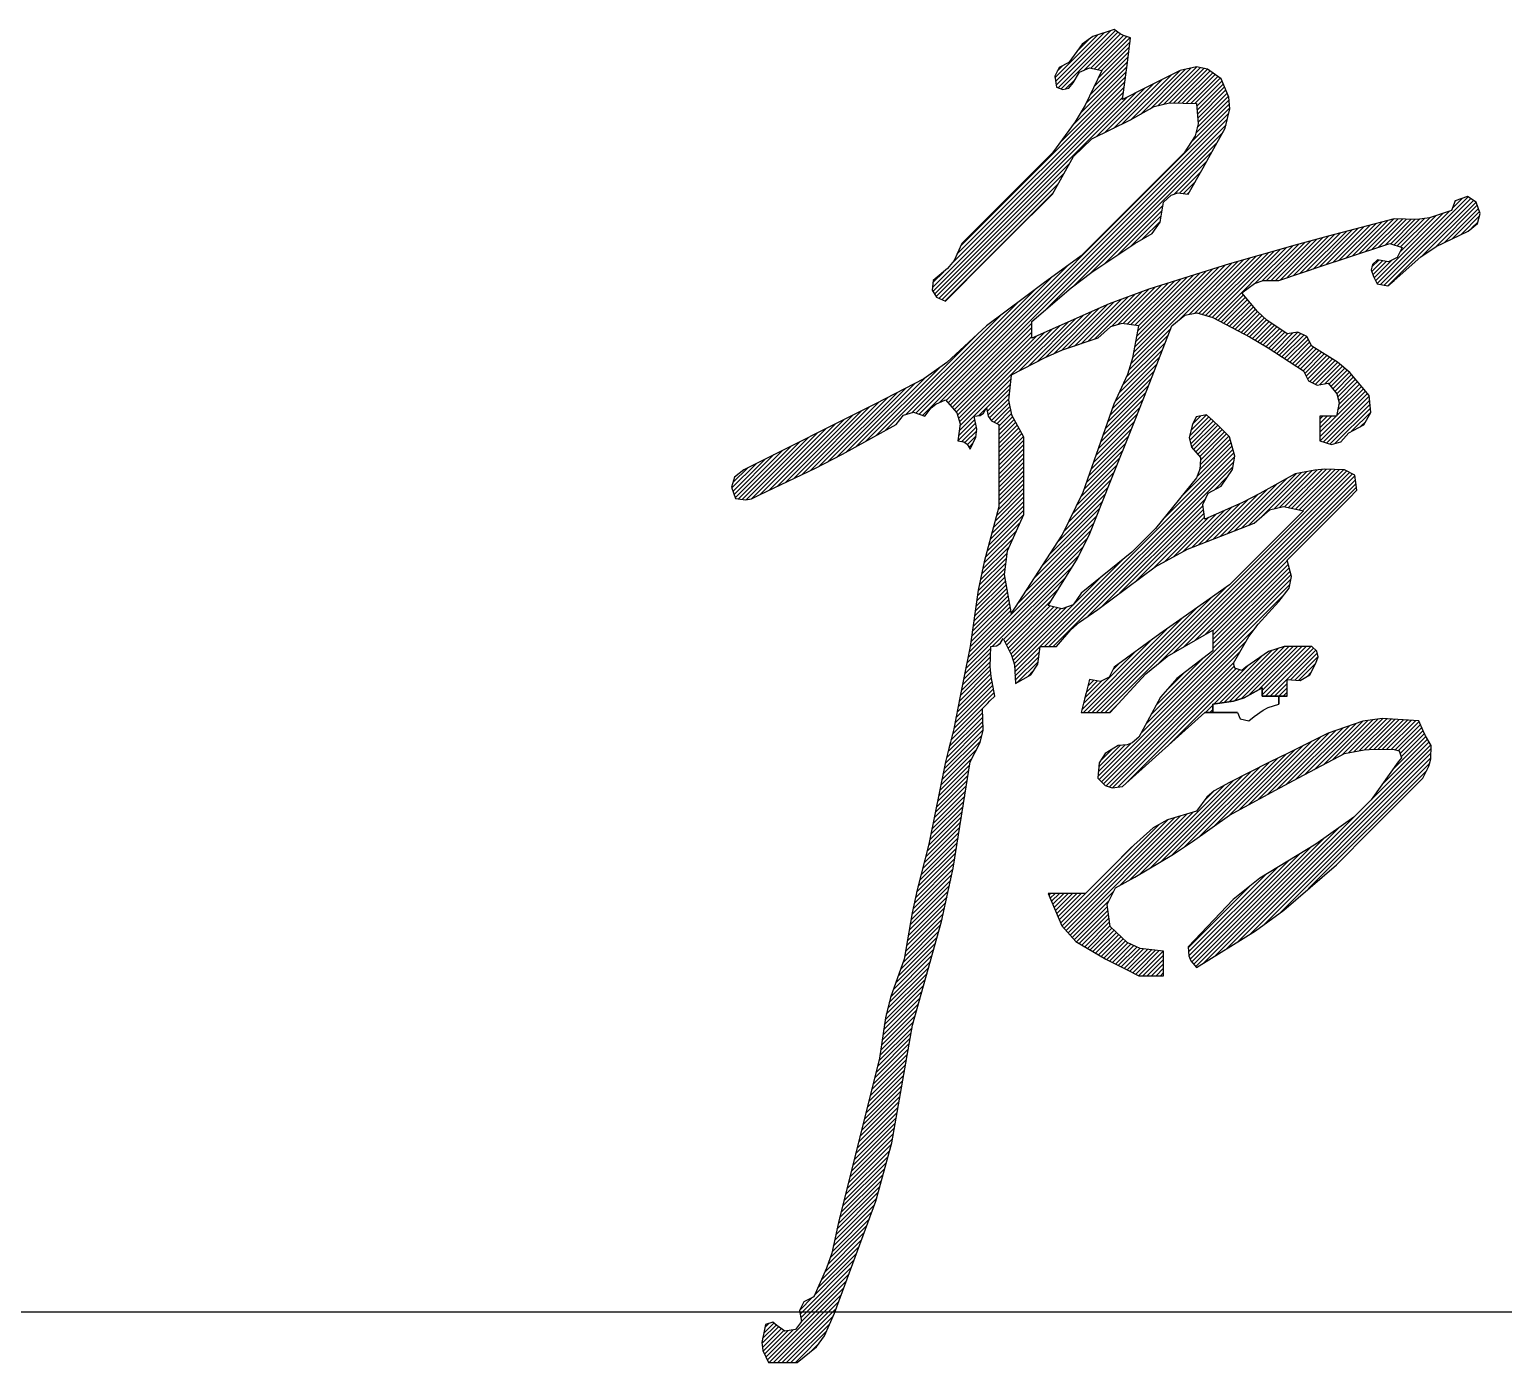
# Model space of a CAD drawing. Extents: x 9732137 to 18866768, y -962146 to 246094.
# Drawn here: x 9810392.5 to 9810691.1, y -646466.5 to -646196.5 of the extents above; entities that cross this region are included whole.
import ezdxf

# ---------------------------------------------------------------- set-up
doc = ezdxf.new("R2010")
doc.units = 0
doc.header["$LTSCALE"] = 1000
doc.layers.get('0').update_dxf_attribs({"linetype": 'CONTINUOUS'})

# ---------------------------------------------------------------- blocks, each defined once
blk = doc.blocks.new('ZYC')
h = blk.add_hatch()
h.set_pattern_fill('ANSI31', color=256, scale=0.01, style=0)
h.set_pattern_definition([(45, (0, 0), (-0.0008838834764831843, 0.0008838834764831845), [])])
h.paths.add_polyline_path([(0.191716, 0.193383), (0.190548, 0.202253), (0.193921, 0.209), (0.2017179999999999, 0.2133879999999999), (0.2174719999999999, 0.2227199999999999), (0.225169, 0.22774), (0.240061, 0.238394), (0.2586670000000007, 0.2485190000000004), (0.2680039999999997, 0.2535199999999998), (0.28674, 0.263401), (0.294628, 0.264902), (0.2987170000000001, 0.265243), (0.306745, 0.265068), (0.308789, 0.264548), (0.309735, 0.261709), (0.308412, 0.2600670000000002), (0.297475, 0.244701), (0.290436, 0.237662), (0.27507, 0.2267250000000001), (0.252355, 0.212968), (0.2416469999999999, 0.204333), (0.223391, 0.185047), (0.223622, 0.181464), (0.224421, 0.179466), (0.226725, 0.176712), (0.25062, 0.191577), (0.262092, 0.200013), (0.283406, 0.218389), (0.297409, 0.232393), (0.304411, 0.239395), (0.318415, 0.253398), (0.320906, 0.2582999999999999), (0.3216410000000001, 0.2612370000000001), (0.321749, 0.266735), (0.3195159999999999, 0.270611), (0.3185079999999999, 0.2726249999999998), (0.316748, 0.276738), (0.301969, 0.277631), (0.2940720000000001, 0.276555), (0.2800719999999999, 0.271736), (0.264068, 0.263734), (0.256066, 0.259733), (0.2400609999999999, 0.2517309999999999), (0.233868, 0.248283), (0.230965, 0.245742), (0.226725, 0.240061), (0.214987, 0.236586), (0.209117, 0.233284), (0.200051, 0.225058), (0.192716, 0.217722), (0.189048, 0.214055), (0.181713, 0.20672), (0.175712, 0.20672), (0.172711, 0.20672), (0.166709, 0.20672), (0.172241, 0.193666), (0.177845, 0.187261), (0.190049, 0.180046), (0.195383, 0.177379), (0.198051, 0.176045), (0.203385, 0.173378), (0.207386, 0.173378), (0.209387, 0.173378), (0.213388, 0.173378), (0.213388, 0.177379), (0.213388, 0.179379), (0.213388, 0.18338), (0.203895, 0.184399), (0.19865, 0.18682)], flags=17)
h.paths.add_polyline_path([(0.260067, 0.325083), (0.264264, 0.330433), (0.265218, 0.3352010000000001), (0.263401, 0.341754), (0.273403, 0.351757), (0.278405, 0.356758), (0.2884070000000092, 0.3667610000000068), (0.291736, 0.3700999999999999), (0.290871, 0.376157), (0.28674, 0.37843), (0.2787120000000002, 0.3786050000000001), (0.2746230000000003, 0.3782650000000001), (0.266735, 0.376763), (0.2524230000000001, 0.3687510000000003), (0.2450559999999995, 0.3650669999999996), (0.230059, 0.358425), (0.229248, 0.364334), (0.231514, 0.368865), (0.236727, 0.371762), (0.24131, 0.378456), (0.242225, 0.3839480000000001), (0.240061, 0.391767), (0.237394, 0.394434), (0.23606, 0.395768), (0.2333929999999999, 0.398435), (0.230812, 0.400649), (0.226589, 0.3998039999999999), (0.225058, 0.3967680000000001), (0.223796, 0.391416), (0.22476, 0.38756), (0.228392, 0.383431), (0.228282, 0.3800330000000001), (0.227931, 0.3782749999999999), (0.226725, 0.375096), (0.2101279999999999, 0.3545589999999998), (0.2005829999999999, 0.3450139999999999), (0.180046, 0.328417), (0.176798, 0.323736), (0.172234, 0.322025), (0.166709, 0.3234159999999999), (0.1784689999999999, 0.3424419999999999), (0.183551, 0.3526059999999999), (0.1917160000000002, 0.3734289999999996), (0.2018730000000013, 0.3987070000000051), (0.2068750000000002, 0.4113780000000001), (0.2167219999999999, 0.436778), (0.22205, 0.441004), (0.226849, 0.441964), (0.2333930000000001, 0.440113), (0.2484529999999996, 0.4321389999999997), (0.25582, 0.4277859999999998), (0.2700689999999999, 0.4184399999999999), (0.272101, 0.414456), (0.275664, 0.412674), (0.280072, 0.4134390000000001), (0.2835449999999999, 0.4091760000000001), (0.284465, 0.405498), (0.283406, 0.4001020000000001), (0.280739, 0.400102), (0.279405, 0.400102), (0.276738, 0.4001020000000001), (0.276738, 0.396101), (0.276738, 0.394101), (0.276738, 0.3901), (0.28136, 0.388617), (0.285266, 0.389733), (0.288407, 0.3934340000000001), (0.2945130000000001, 0.396574), (0.297302, 0.401595), (0.296743, 0.408438), (0.2888290000000002, 0.4178489999999999), (0.2839139999999999, 0.4220620000000002), (0.2734030000000001, 0.428443), (0.271371, 0.4324279999999999), (0.2678079999999999, 0.434209), (0.263401, 0.4334439999999999), (0.255242, 0.439075), (0.251443, 0.442528), (0.245063, 0.4501149999999999), (0.250169, 0.45385), (0.2537409999999999, 0.455041), (0.260067, 0.455117), (0.278071, 0.461118), (0.287073, 0.4641189999999999), (0.305078, 0.47012), (0.3070789999999838, 0.4694540000000156), (0.308079, 0.46912), (0.310079, 0.468453), (0.308047, 0.464468), (0.3044840000000001, 0.462687), (0.300077, 0.463452), (0.298029, 0.461617), (0.297467, 0.459366), (0.29841, 0.456784), (0.29992, 0.4537370000000001), (0.30418, 0.452885), (0.3067450000000013, 0.4551170000000003), (0.317554, 0.46467), (0.323777, 0.4688189999999999), (0.336753, 0.475122), (0.340537, 0.4781629999999999), (0.341693, 0.4822100000000001), (0.3400869999999999, 0.486791), (0.336555, 0.489096), (0.331527, 0.48742), (0.330085, 0.483457), (0.3211380000000001, 0.480474), (0.3161690000000002, 0.479764), (0.3067449999999999, 0.480123), (0.2800070000000013, 0.4730280000000001), (0.2666679999999967, 0.4693599999999998), (0.2400610000000001, 0.4617850000000001), (0.2074150000000007, 0.4516440000000002), (0.1913049999999998, 0.4456029999999999), (0.160041, 0.4317770000000001), (0.160041, 0.434445), (0.160041, 0.435778), (0.160041, 0.438446), (0.1759510000000007, 0.4520590000000003), (0.1843420000000003, 0.458436), (0.2017180000000008, 0.4701200000000004), (0.208786, 0.474159), (0.212013, 0.4787689999999999), (0.213388, 0.4867909999999999), (0.216455, 0.4896859999999999), (0.2192, 0.490602), (0.223391, 0.490125), (0.229399, 0.500791), (0.2324, 0.506125), (0.238394, 0.516799), (0.240292, 0.524601), (0.23989, 0.5294239999999999), (0.236727, 0.5368040000000001), (0.23122, 0.5407930000000001), (0.2266749999999999, 0.5417020000000001), (0.2200560000000001, 0.540138), (0.210721, 0.53547), (0.206053, 0.5331359999999999), (0.196717, 0.5284690000000001), (0.1981380000000001, 0.5384590000000007), (0.198805, 0.543461), (0.200051, 0.553475), (0.1964605488781359, 0.5546325978775566), (0.193383, 0.5568090000000001), (0.1847559999999999, 0.5540079999999998), (0.180368, 0.550816), (0.1750450000000001, 0.5434720000000002), (0.17106, 0.5414399999999999), (0.169278, 0.5378769999999999), (0.170044, 0.5334699999999999), (0.172586, 0.532424), (0.174961, 0.533017), (0.1767120000000001, 0.5351369999999999), (0.179281, 0.5395180000000002), (0.183438, 0.541299), (0.188382, 0.540138), (0.181593, 0.5261450000000001), (0.1775290000000002, 0.5193710000000002), (0.168376, 0.506796), (0.153706, 0.492126), (0.146371, 0.484791), (0.1317, 0.4701200000000001), (0.128502, 0.4632220000000001), (0.1259289999999998, 0.459914), (0.120031, 0.455117), (0.119718, 0.4512409999999999), (0.121465, 0.448329), (0.125032, 0.4467810000000001), (0.14237, 0.4641189999999999), (0.151039, 0.472788), (0.168376, 0.490125), (0.1768549999999999, 0.5053799999999999), (0.1843610000000001, 0.5124910000000001), (0.2000510000000005, 0.520133), (0.2096190000000002, 0.5255559999999999), (0.215731, 0.527084), (0.226725, 0.526802), (0.227399, 0.5185810000000002), (0.226187, 0.513733), (0.221723, 0.506796), (0.205052, 0.490125), (0.196717, 0.4817899999999999), (0.180046, 0.4651190000000002), (0.1646809999999944, 0.4538199999999867), (0.1570120000000009, 0.4481519999999959), (0.1417030000000002, 0.4367780000000004), (0.1255429999999998, 0.421827), (0.1162210000000002, 0.4152660000000001), (0.09669099999999899, 0.4051040000000011), (0.075353, 0.394434), (0.064683, 0.3891), (0.04334399999999988, 0.37843), (0.03956100000000001, 0.375389), (0.03840399999999999, 0.371342), (0.04001000000000002, 0.366761), (0.04402500000000009, 0.366183), (0.04640199999999994, 0.366579), (0.05001299999999945, 0.3684280000000006), (0.07236599999999932, 0.3790629999999996), (0.08339100000000053, 0.3847419999999999), (0.1050270000000001, 0.396768), (0.108068, 0.400552), (0.1121149999999999, 0.401708), (0.116697, 0.400102), (0.1193010000000001, 0.4034860000000002), (0.1211590000000001, 0.404972), (0.125032, 0.406771), (0.129622, 0.401536), (0.130984, 0.3969969999999999), (0.130033, 0.3901), (0.1324160000000001, 0.389778), (0.133821, 0.3888410000000001), (0.135035, 0.3867660000000001), (0.137361, 0.391613), (0.137763, 0.394832), (0.136702, 0.400102), (0.139084, 0.4004240000000001), (0.14049, 0.401361), (0.141703, 0.403437), (0.142311, 0.4001580000000001), (0.143727, 0.39827), (0.146704, 0.396768), (0.146704, 0.383431), (0.146704, 0.376763), (0.146704, 0.363426), (0.140696, 0.341072), (0.138346, 0.3296549999999999), (0.135035, 0.3067449999999998), (0.132367, 0.293408), (0.131034, 0.28674), (0.128366, 0.2734030000000002), (0.127033, 0.268069), (0.126366, 0.265401), (0.1250320000000001, 0.2600670000000001), (0.122365, 0.24673), (0.121031, 0.240061), (0.118364, 0.2267250000000003), (0.11356, 0.2082429999999998), (0.111552, 0.1988729999999999), (0.108361, 0.180046), (0.102725, 0.1645420000000001), (0.100682, 0.156368), (0.098359, 0.140036), (0.09169, 0.113362), (0.08835599999999999, 0.100026), (0.08168800000000011, 0.073352), (0.078954, 0.060999), (0.07691000000000006, 0.05486700000000008), (0.07168499999999997, 0.04334399999999997), (0.06770000000000001, 0.04131200000000004), (0.06591899999999998, 0.037749), (0.06668400000000002, 0.03334199999999996), (0.06430900000000002, 0.03005300000000002), (0.05999399999999994, 0.029334), (0.05668099999999937, 0.03167500000000023), (0.05503899999999998, 0.032998), (0.05220000000000002, 0.032051), (0.05167999999999995, 0.03000799999999954), (0.050619, 0.02473700000000001), (0.05102099999999998, 0.02151800000000001), (0.05334700000000001, 0.01667099999999999), (0.05801499999999998, 0.01667099999999999), (0.06034899999999999, 0.01667099999999999), (0.065017, 0.01667099999999999), (0.07274800000000009, 0.02301700000000009), (0.07609299999999997, 0.02747699999999995), (0.08001999999999986, 0.03667599999999963), (0.09685200000000004, 0.08202100000000019), (0.10329, 0.1057409999999999), (0.111695, 0.1533729999999998), (0.123489, 0.1954370000000001), (0.128188, 0.2169200000000001), (0.135035, 0.260067), (0.139151, 0.267954), (0.14028, 0.272845), (0.140036, 0.281739), (0.142036, 0.283739), (0.143037, 0.28474), (0.145037, 0.28674), (0.143542, 0.294629), (0.143202, 0.298717), (0.14337, 0.306745), (0.145753, 0.307067), (0.147158, 0.308004), (0.148371, 0.310079), (0.151852, 0.30332), (0.152939, 0.299332), (0.153373, 0.291741), (0.1596, 0.295381), (0.16241, 0.299597), (0.163375, 0.306745), (0.166043, 0.306745), (0.167376, 0.306745), (0.170044, 0.306745), (0.175842, 0.3135910000000001), (0.179298, 0.3167010000000001), (0.1867139999999999, 0.3217489999999997), (0.2099469999999999, 0.339025), (0.2230750000000001, 0.3462790000000001), (0.250064, 0.356758), (0.256309, 0.362147), (0.262023, 0.363575), (0.270069, 0.3617589999999999), (0.258066, 0.349756), (0.252065, 0.343755), (0.2400610000000001, 0.331752), (0.2212779999999997, 0.3185729999999995), (0.2119409999999996, 0.3119039999999997), (0.193383, 0.29841), (0.19135, 0.294425), (0.187788, 0.292643), (0.18338, 0.293408), (0.182047, 0.288074), (0.18138, 0.285406), (0.180046, 0.280072), (0.184714, 0.280072), (0.187048, 0.280072), (0.191716, 0.280072), (0.206195, 0.2957610000000001), (0.214909, 0.302731), (0.233393, 0.313414), (0.233393, 0.310079), (0.233393, 0.308412), (0.233393, 0.305078), (0.218728, 0.293893), (0.212196, 0.286272), (0.203385, 0.270069), (0.2006309999999999, 0.267765), (0.198634, 0.266966), (0.19505, 0.266735), (0.189666, 0.2634810000000001), (0.18728, 0.259664), (0.186714, 0.253398), (0.189781, 0.250503), (0.192527, 0.249588), (0.196717, 0.250064), (0.2100879999999991, 0.2620289999999994), (0.216756, 0.2680310000000004), (0.230059, 0.280072), (0.233393, 0.280072), (0.233393, 0.283406), (0.2417410000000001, 0.2846110000000001), (0.245996, 0.286029), (0.253398, 0.290074), (0.253398, 0.288741), (0.253398, 0.28674), (0.260067, 0.28674), (0.263401, 0.28674), (0.263401, 0.289407), (0.263401, 0.290741), (0.263401, 0.293408), (0.268765, 0.293057), (0.27265, 0.2952760000000001), (0.27507, 0.300077), (0.276013, 0.302659), (0.275451, 0.30491), (0.273403, 0.306745), (0.2622250000000001, 0.306789), (0.2558940000000001, 0.30481), (0.2467299999999999, 0.2984099999999999), (0.245088, 0.297087), (0.242248, 0.298033), (0.241729, 0.300077), (0.247981, 0.3107900000000001), (0.2517280000000001, 0.3159000000000001)])
h.paths.add_polyline_path([(0.172311, 0.3518620000000002), (0.151706, 0.320082), (0.148813, 0.335949), (0.149997, 0.345425), (0.156707, 0.3600920000000001), (0.156707, 0.372762), (0.156707, 0.379097), (0.156707, 0.3917670000000001), (0.151817, 0.4007189999999999), (0.150635, 0.406629), (0.151706, 0.4167729999999999), (0.1652339999999998, 0.4237799999999997), (0.1723109999999999, 0.4268129999999997), (0.186714, 0.4317770000000001), (0.191949, 0.4363669999999999), (0.1964889999999999, 0.437729), (0.203385, 0.4367779999999999), (0.200919, 0.423723), (0.198862, 0.417208), (0.193383, 0.4051040000000001), (0.180884, 0.3693510000000002)], flags=16)
for p, q in [((0.193383, 0.556809), (0.184756, 0.554008)), ((0.195818, 0.555087), (0.193383, 0.556809)), ((0.180368, 0.550816), (0.175045, 0.5434720000000001)), ((0.184756, 0.554008), (0.180368, 0.550816)), ((0.197213, 0.5543899999999999), (0.195818, 0.555087)), ((0.200051, 0.553475), (0.197213, 0.5543899999999999)), ((0.198805, 0.543461), (0.200051, 0.553475)), ((0.175045, 0.5434720000000001), (0.17106, 0.5414399999999999)), ((0.198138, 0.538459), (0.198805, 0.543461)), ((0.17106, 0.5414399999999999), (0.169278, 0.537877)), ((0.169278, 0.537877), (0.170044, 0.53347)), ((0.176712, 0.535137), (0.179281, 0.539518)), ((0.179281, 0.539518), (0.183438, 0.541299)), ((0.188382, 0.540138), (0.181593, 0.526145)), ((0.183438, 0.541299), (0.188382, 0.540138)), ((0.196717, 0.528469), (0.198138, 0.538459)), ((0.220056, 0.540138), (0.210721, 0.53547)), ((0.226675, 0.541702), (0.220056, 0.540138)), ((0.23122, 0.5407930000000001), (0.226675, 0.541702)), ((0.236727, 0.536804), (0.23122, 0.5407930000000001)), ((0.170044, 0.53347), (0.172586, 0.532424)), ((0.172586, 0.532424), (0.174961, 0.533017)), ((0.174961, 0.533017), (0.176712, 0.535137)), ((0.206053, 0.5331359999999999), (0.196717, 0.528469)), ((0.210721, 0.53547), (0.206053, 0.5331359999999999)), ((0.23989, 0.529424), (0.236727, 0.536804)), ((0.181593, 0.526145), (0.177529, 0.519371)), ((0.200051, 0.520133), (0.209619, 0.525556)), ((0.209619, 0.525556), (0.215731, 0.527084)), ((0.215731, 0.527084), (0.226725, 0.526802)), ((0.226725, 0.526802), (0.227399, 0.5185810000000001)), ((0.240292, 0.524601), (0.23989, 0.529424)), ((0.184361, 0.512491), (0.200051, 0.520133)), ((0.238394, 0.516799), (0.240292, 0.524601)), ((0.177529, 0.519371), (0.168376, 0.506796)), ((0.226187, 0.513733), (0.221723, 0.506796)), ((0.227399, 0.5185810000000001), (0.226187, 0.513733)), ((0.2324, 0.506125), (0.238394, 0.516799)), ((0.176855, 0.50538), (0.184361, 0.512491)), ((0.168376, 0.506796), (0.153706, 0.492126)), ((0.168376, 0.490125), (0.176855, 0.50538)), ((0.221723, 0.506796), (0.205052, 0.490125)), ((0.229399, 0.500791), (0.2324, 0.506125)), ((0.223391, 0.490125), (0.229399, 0.500791)), ((0.153706, 0.492126), (0.146371, 0.484791)), ((0.151039, 0.472788), (0.168376, 0.490125)), ((0.205052, 0.490125), (0.196717, 0.4817899999999999)), ((0.213388, 0.486791), (0.216455, 0.489686)), ((0.216455, 0.489686), (0.2192, 0.490602)), ((0.2192, 0.490602), (0.223391, 0.490125)), ((0.146371, 0.484791), (0.1317, 0.47012)), ((0.212013, 0.4787689999999999), (0.213388, 0.486791)), ((0.331527, 0.48742), (0.330085, 0.483457)), ((0.336555, 0.489096), (0.331527, 0.48742)), ((0.340087, 0.486791), (0.336555, 0.489096)), ((0.341693, 0.48221), (0.340087, 0.486791)), ((0.196717, 0.4817899999999999), (0.180046, 0.4651189999999999)), ((0.208786, 0.474159), (0.212013, 0.4787689999999999)), ((0.306745, 0.480123), (0.280007, 0.4730279999999999)), ((0.316169, 0.479764), (0.306745, 0.480123)), ((0.321138, 0.480474), (0.316169, 0.479764)), ((0.330085, 0.483457), (0.321138, 0.480474)), ((0.336753, 0.475122), (0.340537, 0.478163)), ((0.340537, 0.478163), (0.341693, 0.48221)), ((0.14237, 0.4641189999999999), (0.151039, 0.472788)), ((0.201718, 0.47012), (0.208786, 0.474159)), ((0.280007, 0.4730279999999999), (0.266668, 0.4693600000000001)), ((0.323777, 0.468819), (0.336753, 0.475122)), ((0.1317, 0.47012), (0.128502, 0.463222)), ((0.184342, 0.458436), (0.201718, 0.47012)), ((0.266668, 0.4693600000000001), (0.240061, 0.4617850000000001)), ((0.287073, 0.4641189999999999), (0.305078, 0.47012)), ((0.305078, 0.47012), (0.307079, 0.469454)), ((0.307079, 0.469454), (0.308079, 0.46912)), ((0.310079, 0.468453), (0.308047, 0.464468)), ((0.308079, 0.46912), (0.310079, 0.468453)), ((0.317554, 0.46467), (0.323777, 0.468819)), ((0.125929, 0.459914), (0.120031, 0.455117)), ((0.125032, 0.446781), (0.14237, 0.4641189999999999)), ((0.128502, 0.463222), (0.125929, 0.459914)), ((0.180046, 0.4651189999999999), (0.164681, 0.45382)), ((0.240061, 0.4617850000000001), (0.207415, 0.4516439999999999)), ((0.260067, 0.455117), (0.278071, 0.461118)), ((0.278071, 0.461118), (0.287073, 0.4641189999999999)), ((0.298029, 0.461617), (0.297467, 0.459366)), ((0.300077, 0.463452), (0.298029, 0.461617)), ((0.304484, 0.462687), (0.300077, 0.463452)), ((0.308047, 0.464468), (0.304484, 0.462687)), ((0.306745, 0.455117), (0.317554, 0.46467)), ((0.120031, 0.455117), (0.119718, 0.451241)), ((0.164681, 0.45382), (0.157012, 0.4481520000000001)), ((0.175951, 0.452059), (0.184342, 0.458436)), ((0.245063, 0.450115), (0.250169, 0.45385)), ((0.250169, 0.45385), (0.253741, 0.455041)), ((0.253741, 0.455041), (0.260067, 0.455117)), ((0.297467, 0.459366), (0.29841, 0.456784)), ((0.29841, 0.456784), (0.29992, 0.453737)), ((0.30418, 0.452885), (0.306745, 0.455117)), ((0.119718, 0.451241), (0.121465, 0.448329)), ((0.121465, 0.448329), (0.125032, 0.446781)), ((0.157012, 0.4481520000000001), (0.141703, 0.436778)), ((0.160041, 0.438446), (0.175951, 0.452059)), ((0.207415, 0.4516439999999999), (0.191305, 0.445603)), ((0.251443, 0.442528), (0.245063, 0.450115)), ((0.29992, 0.453737), (0.30418, 0.452885)), ((0.191305, 0.445603), (0.160041, 0.431777)), ((0.22205, 0.441004), (0.226849, 0.441964)), ((0.226849, 0.441964), (0.233393, 0.440113)), ((0.255242, 0.439075), (0.251443, 0.442528)), ((0.141703, 0.436778), (0.125543, 0.4218270000000001)), ((0.160041, 0.435778), (0.160041, 0.438446)), ((0.191949, 0.436367), (0.186714, 0.431777)), ((0.196489, 0.437729), (0.191949, 0.436367)), ((0.203385, 0.436778), (0.196489, 0.437729)), ((0.200919, 0.423723), (0.203385, 0.436778)), ((0.206875, 0.411378), (0.216722, 0.436778)), ((0.216722, 0.436778), (0.22205, 0.441004)), ((0.233393, 0.440113), (0.248453, 0.4321390000000001)), ((0.263401, 0.4334439999999999), (0.255242, 0.439075)), ((0.160041, 0.434445), (0.160041, 0.435778)), ((0.160041, 0.431777), (0.160041, 0.434445)), ((0.186714, 0.431777), (0.172311, 0.426813)), ((0.248453, 0.4321390000000001), (0.25582, 0.4277859999999999)), ((0.267808, 0.434209), (0.263401, 0.4334439999999999)), ((0.271371, 0.432428), (0.267808, 0.434209)), ((0.273403, 0.428443), (0.271371, 0.432428)), ((0.172311, 0.426813), (0.165234, 0.42378)), ((0.25582, 0.4277859999999999), (0.270069, 0.41844)), ((0.283914, 0.422062), (0.273403, 0.428443)), ((0.125543, 0.4218270000000001), (0.116221, 0.415266)), ((0.165234, 0.42378), (0.151706, 0.4167729999999999)), ((0.198862, 0.417208), (0.200919, 0.423723)), ((0.270069, 0.41844), (0.272101, 0.414456)), ((0.288829, 0.417849), (0.283914, 0.422062)), ((0.116221, 0.415266), (0.096691, 0.405104)), ((0.151706, 0.4167729999999999), (0.150635, 0.406629)), ((0.193383, 0.405104), (0.198862, 0.417208)), ((0.272101, 0.414456), (0.275664, 0.412674)), ((0.275664, 0.412674), (0.280072, 0.4134390000000001)), ((0.280072, 0.4134390000000001), (0.283545, 0.409176)), ((0.296743, 0.408438), (0.288829, 0.417849)), ((0.121159, 0.404972), (0.125032, 0.406771)), ((0.125032, 0.406771), (0.129622, 0.401536)), ((0.150635, 0.406629), (0.151817, 0.400719)), ((0.201873, 0.398707), (0.206875, 0.411378)), ((0.283545, 0.409176), (0.284465, 0.405498)), ((0.297302, 0.401595), (0.296743, 0.408438)), ((0.096691, 0.405104), (0.075353, 0.394434)), ((0.105027, 0.396768), (0.108068, 0.400552)), ((0.108068, 0.400552), (0.112115, 0.401708)), ((0.112115, 0.401708), (0.116697, 0.400102)), ((0.116697, 0.400102), (0.119301, 0.403486)), ((0.119301, 0.403486), (0.121159, 0.404972)), ((0.129622, 0.401536), (0.130984, 0.396997)), ((0.136702, 0.400102), (0.139084, 0.400424)), ((0.137763, 0.394832), (0.136702, 0.400102)), ((0.139084, 0.400424), (0.14049, 0.401361)), ((0.14049, 0.401361), (0.141703, 0.403437)), ((0.141703, 0.403437), (0.142311, 0.400158)), ((0.142311, 0.400158), (0.143727, 0.39827)), ((0.151817, 0.400719), (0.156707, 0.391767)), ((0.180884, 0.369351), (0.193383, 0.405104)), ((0.230812, 0.400649), (0.226589, 0.399804)), ((0.233393, 0.398435), (0.230812, 0.400649)), ((0.279405, 0.400102), (0.276738, 0.400102)), ((0.276738, 0.400102), (0.276738, 0.396101)), ((0.280739, 0.400102), (0.279405, 0.400102)), ((0.283406, 0.400102), (0.280739, 0.400102)), ((0.284465, 0.405498), (0.283406, 0.400102)), ((0.294513, 0.396574), (0.297302, 0.401595)), ((0.075353, 0.394434), (0.064683, 0.3891)), ((0.08339099999999999, 0.384742), (0.105027, 0.396768)), ((0.130984, 0.396997), (0.130033, 0.3901)), ((0.137361, 0.391613), (0.137763, 0.394832)), ((0.143727, 0.39827), (0.146704, 0.396768)), ((0.146704, 0.396768), (0.146704, 0.383431)), ((0.191716, 0.373429), (0.201873, 0.398707)), ((0.225058, 0.396768), (0.223796, 0.391416)), ((0.226589, 0.399804), (0.225058, 0.396768)), ((0.23606, 0.395768), (0.233393, 0.398435)), ((0.237394, 0.394434), (0.23606, 0.395768)), ((0.240061, 0.391767), (0.237394, 0.394434)), ((0.276738, 0.396101), (0.276738, 0.394101)), ((0.288407, 0.393434), (0.294513, 0.396574)), ((0.064683, 0.3891), (0.043344, 0.37843)), ((0.130033, 0.3901), (0.132416, 0.389778)), ((0.132416, 0.389778), (0.133821, 0.388841)), ((0.133821, 0.388841), (0.135035, 0.386766)), ((0.135035, 0.386766), (0.137361, 0.391613)), ((0.156707, 0.391767), (0.156707, 0.379097)), ((0.223796, 0.391416), (0.22476, 0.38756)), ((0.242225, 0.383948), (0.240061, 0.391767)), ((0.276738, 0.394101), (0.276738, 0.3901)), ((0.276738, 0.3901), (0.28136, 0.388617)), ((0.28136, 0.388617), (0.285266, 0.389733)), ((0.285266, 0.389733), (0.288407, 0.393434)), ((0.072366, 0.379063), (0.08339099999999999, 0.384742)), ((0.146704, 0.383431), (0.146704, 0.376763)), ((0.22476, 0.38756), (0.228392, 0.383431)), ((0.228392, 0.383431), (0.228282, 0.380033)), ((0.24131, 0.378456), (0.242225, 0.383948)), ((0.043344, 0.37843), (0.039561, 0.375389)), ((0.050013, 0.368428), (0.072366, 0.379063)), ((0.146704, 0.376763), (0.146704, 0.363426)), ((0.156707, 0.379097), (0.156707, 0.372762)), ((0.227931, 0.378275), (0.226725, 0.375096)), ((0.228282, 0.380033), (0.227931, 0.378275)), ((0.236727, 0.371762), (0.24131, 0.378456)), ((0.266735, 0.376763), (0.252423, 0.368751)), ((0.274623, 0.378265), (0.266735, 0.376763)), ((0.278712, 0.378605), (0.274623, 0.378265)), ((0.28674, 0.37843), (0.278712, 0.378605)), ((0.290871, 0.376157), (0.28674, 0.37843)), ((0.039561, 0.375389), (0.038404, 0.371342)), ((0.038404, 0.371342), (0.04001, 0.366761)), ((0.156707, 0.372762), (0.156707, 0.360092)), ((0.183551, 0.352606), (0.191716, 0.373429)), ((0.226725, 0.375096), (0.210128, 0.354559)), ((0.231514, 0.368865), (0.236727, 0.371762)), ((0.291736, 0.3701), (0.290871, 0.376157)), ((0.04001, 0.366761), (0.044025, 0.366183)), ((0.044025, 0.366183), (0.046402, 0.366579)), ((0.046402, 0.366579), (0.050013, 0.368428)), ((0.172311, 0.351862), (0.180884, 0.369351)), ((0.229248, 0.364334), (0.231514, 0.368865)), ((0.230059, 0.358425), (0.229248, 0.364334)), ((0.245056, 0.365067), (0.230059, 0.358425)), ((0.252423, 0.368751), (0.245056, 0.365067)), ((0.278405, 0.356758), (0.288407, 0.366761)), ((0.288407, 0.366761), (0.291736, 0.3701)), ((0.146704, 0.363426), (0.140696, 0.341072)), ((0.156707, 0.360092), (0.149997, 0.345425)), ((0.250064, 0.356758), (0.256309, 0.362147)), ((0.256309, 0.362147), (0.262023, 0.363575)), ((0.270069, 0.361759), (0.258066, 0.349756)), ((0.262023, 0.363575), (0.270069, 0.361759)), ((0.178469, 0.342442), (0.183551, 0.352606)), ((0.210128, 0.354559), (0.200583, 0.345014)), ((0.223075, 0.346279), (0.250064, 0.356758)), ((0.273403, 0.351757), (0.278405, 0.356758)), ((0.151706, 0.320082), (0.172311, 0.351862)), ((0.258066, 0.349756), (0.252065, 0.343755)), ((0.263401, 0.341754), (0.273403, 0.351757)), ((0.140696, 0.341072), (0.138346, 0.329655)), ((0.149997, 0.345425), (0.148813, 0.335949)), ((0.166709, 0.323416), (0.178469, 0.342442)), ((0.200583, 0.345014), (0.180046, 0.328417)), ((0.209947, 0.339025), (0.223075, 0.346279)), ((0.252065, 0.343755), (0.240061, 0.331752)), ((0.265218, 0.335201), (0.263401, 0.341754)), ((0.148813, 0.335949), (0.151706, 0.320082)), ((0.186714, 0.321749), (0.209947, 0.339025)), ((0.264264, 0.330433), (0.265218, 0.335201)), ((0.138346, 0.329655), (0.135035, 0.306745)), ((0.240061, 0.331752), (0.221278, 0.318573)), ((0.260067, 0.325083), (0.264264, 0.330433)), ((0.172234, 0.322025), (0.166709, 0.323416)), ((0.176798, 0.323736), (0.172234, 0.322025)), ((0.180046, 0.328417), (0.176798, 0.323736)), ((0.251728, 0.3159), (0.260067, 0.325083)), ((0.175842, 0.313591), (0.179298, 0.316701)), ((0.179298, 0.316701), (0.186714, 0.321749)), ((0.221278, 0.318573), (0.211941, 0.311904)), ((0.170044, 0.306745), (0.175842, 0.313591)), ((0.211941, 0.311904), (0.193383, 0.29841)), ((0.214909, 0.302731), (0.233393, 0.313414)), ((0.233393, 0.313414), (0.233393, 0.310079)), ((0.241729, 0.300077), (0.247981, 0.31079)), ((0.247981, 0.31079), (0.251728, 0.3159)), ((0.135035, 0.306745), (0.132367, 0.293408)), ((0.143202, 0.298717), (0.14337, 0.306745)), ((0.14337, 0.306745), (0.145753, 0.307067)), ((0.145753, 0.307067), (0.147158, 0.308004)), ((0.147158, 0.308004), (0.148371, 0.310079)), ((0.148371, 0.310079), (0.151852, 0.30332)), ((0.16241, 0.299597), (0.163375, 0.306745)), ((0.163375, 0.306745), (0.166043, 0.306745)), ((0.166043, 0.306745), (0.167376, 0.306745)), ((0.167376, 0.306745), (0.170044, 0.306745)), ((0.233393, 0.305078), (0.218728, 0.293893)), ((0.233393, 0.310079), (0.233393, 0.308412)), ((0.233393, 0.308412), (0.233393, 0.305078)), ((0.255894, 0.30481), (0.24673, 0.29841)), ((0.262225, 0.306789), (0.255894, 0.30481)), ((0.273403, 0.306745), (0.262225, 0.306789)), ((0.275451, 0.30491), (0.273403, 0.306745)), ((0.276013, 0.302659), (0.275451, 0.30491)), ((0.143542, 0.294629), (0.143202, 0.298717)), ((0.151852, 0.30332), (0.152939, 0.299332)), ((0.152939, 0.299332), (0.153373, 0.291741)), ((0.1596, 0.295381), (0.16241, 0.299597)), ((0.206195, 0.295761), (0.214909, 0.302731)), ((0.242248, 0.298033), (0.241729, 0.300077)), ((0.27265, 0.295276), (0.27507, 0.300077)), ((0.27507, 0.300077), (0.276013, 0.302659)), ((0.132367, 0.293408), (0.131034, 0.28674)), ((0.145037, 0.28674), (0.143542, 0.294629)), ((0.153373, 0.291741), (0.1596, 0.295381)), ((0.18338, 0.293408), (0.182047, 0.288074)), ((0.187788, 0.292643), (0.18338, 0.293408)), ((0.19135, 0.294425), (0.187788, 0.292643)), ((0.193383, 0.29841), (0.19135, 0.294425)), ((0.191716, 0.280072), (0.206195, 0.295761)), ((0.218728, 0.293893), (0.212196, 0.286272)), ((0.245088, 0.297087), (0.242248, 0.298033)), ((0.24673, 0.29841), (0.245088, 0.297087)), ((0.263401, 0.290741), (0.263401, 0.293408)), ((0.263401, 0.293408), (0.268765, 0.293057)), ((0.268765, 0.293057), (0.27265, 0.295276)), ((0.131034, 0.28674), (0.128366, 0.273403)), ((0.143037, 0.28474), (0.145037, 0.28674)), ((0.182047, 0.288074), (0.18138, 0.285406)), ((0.245996, 0.286029), (0.253398, 0.290074)), ((0.253398, 0.290074), (0.245996, 0.286029)), ((0.253398, 0.290074), (0.253398, 0.288741)), ((0.253398, 0.288741), (0.253398, 0.290074)), ((0.253398, 0.288741), (0.253398, 0.288074)), ((0.253398, 0.288074), (0.253398, 0.288741)), ((0.253398, 0.288074), (0.253398, 0.28674)), ((0.253398, 0.28674), (0.253398, 0.288074)), ((0.253398, 0.28674), (0.263401, 0.28674)), ((0.263401, 0.28674), (0.253398, 0.28674)), ((0.253398, 0.28674), (0.263401, 0.28674)), ((0.260067, 0.28674), (0.253398, 0.28674)), ((0.253398, 0.28674), (0.260067, 0.28674)), ((0.260067, 0.28674), (0.253398, 0.28674)), ((0.260067, 0.283406), (0.260067, 0.28674)), ((0.260067, 0.28674), (0.260067, 0.283406)), ((0.260067, 0.283406), (0.260067, 0.28674)), ((0.263401, 0.289407), (0.263401, 0.290741)), ((0.263401, 0.28674), (0.263401, 0.289407)), ((0.140036, 0.281739), (0.142036, 0.283739)), ((0.14028, 0.272845), (0.140036, 0.281739)), ((0.142036, 0.283739), (0.143037, 0.28474)), ((0.18138, 0.285406), (0.180046, 0.280072)), ((0.212196, 0.286272), (0.203385, 0.270069)), ((0.233393, 0.283406), (0.241741, 0.284611)), ((0.241741, 0.284611), (0.233393, 0.283406)), ((0.233393, 0.280072), (0.233393, 0.283406)), ((0.233393, 0.283406), (0.233393, 0.280072)), ((0.233393, 0.280072), (0.233393, 0.283406)), ((0.233393, 0.283406), (0.233393, 0.280072)), ((0.233393, 0.280072), (0.233393, 0.283406)), ((0.233393, 0.283406), (0.233393, 0.280072)), ((0.241741, 0.284611), (0.245996, 0.286029)), ((0.245996, 0.286029), (0.241741, 0.284611)), ((0.250064, 0.278405), (0.253686, 0.28103)), ((0.253686, 0.28103), (0.255793, 0.282083)), ((0.255793, 0.282083), (0.260067, 0.283406)), ((0.180046, 0.280072), (0.184714, 0.280072)), ((0.184714, 0.280072), (0.187048, 0.280072)), ((0.187048, 0.280072), (0.191716, 0.280072)), ((0.216756, 0.268031), (0.230059, 0.280072)), ((0.230059, 0.280072), (0.233393, 0.280072)), ((0.233393, 0.280072), (0.230059, 0.280072)), ((0.230059, 0.280072), (0.233393, 0.280072)), ((0.233393, 0.280072), (0.243396, 0.280072)), ((0.243396, 0.280072), (0.233393, 0.280072)), ((0.233393, 0.280072), (0.243396, 0.280072)), ((0.243396, 0.280072), (0.244426, 0.277523)), ((0.244426, 0.277523), (0.247955, 0.27664)), ((0.247955, 0.27664), (0.250064, 0.278405)), ((0.294072, 0.276555), (0.280072, 0.271736)), ((0.301969, 0.277631), (0.294072, 0.276555)), ((0.316748, 0.276738), (0.301969, 0.277631)), ((0.318508, 0.272625), (0.316748, 0.276738)), ((0.128366, 0.273403), (0.127033, 0.268069)), ((0.139151, 0.267954), (0.14028, 0.272845)), ((0.203385, 0.270069), (0.200631, 0.267765)), ((0.280072, 0.271736), (0.264068, 0.263734)), ((0.319516, 0.270611), (0.318508, 0.272625)), ((0.321749, 0.266735), (0.319516, 0.270611)), ((0.126366, 0.265401), (0.125032, 0.260067)), ((0.127033, 0.268069), (0.126366, 0.265401)), ((0.135035, 0.260067), (0.139151, 0.267954)), ((0.189666, 0.263481), (0.18728, 0.259664)), ((0.19505, 0.266735), (0.189666, 0.263481)), ((0.198634, 0.266966), (0.19505, 0.266735)), ((0.200631, 0.267765), (0.198634, 0.266966)), ((0.210088, 0.262029), (0.216756, 0.268031)), ((0.264068, 0.263734), (0.256066, 0.259733)), ((0.268004, 0.25352), (0.28674, 0.263401)), ((0.28674, 0.263401), (0.294628, 0.264902)), ((0.294628, 0.264902), (0.298717, 0.265243)), ((0.298717, 0.265243), (0.306745, 0.265068)), ((0.306745, 0.265068), (0.308789, 0.264548)), ((0.308789, 0.264548), (0.309735, 0.261709)), ((0.321641, 0.261237), (0.321749, 0.266735)), ((0.125032, 0.260067), (0.122365, 0.24673)), ((0.128188, 0.21692), (0.135035, 0.260067)), ((0.18728, 0.259664), (0.186714, 0.253398)), ((0.196717, 0.250064), (0.210088, 0.262029)), ((0.256066, 0.259733), (0.240061, 0.251731)), ((0.308412, 0.260067), (0.297475, 0.244701)), ((0.309735, 0.261709), (0.308412, 0.260067)), ((0.318415, 0.253398), (0.320906, 0.2583)), ((0.320906, 0.2583), (0.321641, 0.261237)), ((0.186714, 0.253398), (0.189781, 0.250503)), ((0.240061, 0.251731), (0.233868, 0.248283)), ((0.258667, 0.248519), (0.268004, 0.25352)), ((0.304411, 0.239395), (0.318415, 0.253398)), ((0.122365, 0.24673), (0.121031, 0.240061)), ((0.189781, 0.250503), (0.192527, 0.249588)), ((0.192527, 0.249588), (0.196717, 0.250064)), ((0.230965, 0.245742), (0.226725, 0.240061)), ((0.233868, 0.248283), (0.230965, 0.245742)), ((0.240061, 0.238394), (0.258667, 0.248519)), ((0.121031, 0.240061), (0.118364, 0.226725)), ((0.226725, 0.240061), (0.214987, 0.236586)), ((0.297475, 0.244701), (0.290436, 0.237662)), ((0.297409, 0.232393), (0.304411, 0.239395)), ((0.209117, 0.233284), (0.200051, 0.225058)), ((0.214987, 0.236586), (0.209117, 0.233284)), ((0.225169, 0.22774), (0.240061, 0.238394)), ((0.290436, 0.237662), (0.27507, 0.226725)), ((0.217472, 0.22272), (0.225169, 0.22774)), ((0.283406, 0.218389), (0.297409, 0.232393)), ((0.118364, 0.226725), (0.11356, 0.208243)), ((0.200051, 0.225058), (0.192716, 0.217722)), ((0.201718, 0.213388), (0.217472, 0.22272)), ((0.27507, 0.226725), (0.252355, 0.212968)), ((0.123489, 0.195437), (0.128188, 0.21692)), ((0.192716, 0.217722), (0.189048, 0.214055)), ((0.262092, 0.200013), (0.283406, 0.218389)), ((0.189048, 0.214055), (0.181713, 0.20672)), ((0.190548, 0.202253), (0.193921, 0.209)), ((0.193921, 0.209), (0.201718, 0.213388)), ((0.252355, 0.212968), (0.241647, 0.204333)), ((0.11356, 0.208243), (0.111552, 0.198873)), ((0.172711, 0.20672), (0.166709, 0.20672)), ((0.166709, 0.20672), (0.172241, 0.193666)), ((0.175712, 0.20672), (0.172711, 0.20672)), ((0.181713, 0.20672), (0.175712, 0.20672)), ((0.241647, 0.204333), (0.223391, 0.185047)), ((0.111552, 0.198873), (0.108361, 0.180046)), ((0.191716, 0.193383), (0.190548, 0.202253)), ((0.25062, 0.191577), (0.262092, 0.200013)), ((0.111695, 0.153373), (0.123489, 0.195437)), ((0.172241, 0.193666), (0.177845, 0.187261)), ((0.19865, 0.18682), (0.191716, 0.193383)), ((0.226725, 0.176712), (0.25062, 0.191577)), ((0.177845, 0.187261), (0.190049, 0.180046)), ((0.203895, 0.184399), (0.19865, 0.18682)), ((0.108361, 0.180046), (0.102725, 0.164542)), ((0.190049, 0.180046), (0.195383, 0.177379)), ((0.213388, 0.18338), (0.203895, 0.184399)), ((0.213388, 0.179379), (0.213388, 0.18338)), ((0.213388, 0.177379), (0.213388, 0.179379)), ((0.223391, 0.185047), (0.223622, 0.181464)), ((0.223622, 0.181464), (0.224421, 0.179466)), ((0.224421, 0.179466), (0.226725, 0.176712)), ((0.195383, 0.177379), (0.198051, 0.176045)), ((0.198051, 0.176045), (0.203385, 0.173378)), ((0.203385, 0.173378), (0.207386, 0.173378)), ((0.207386, 0.173378), (0.209387, 0.173378)), ((0.209387, 0.173378), (0.213388, 0.173378)), ((0.213388, 0.173378), (0.213388, 0.177379)), ((0.102725, 0.164542), (0.100682, 0.156368)), ((0.100682, 0.156368), (0.098359, 0.140036)), ((0.10329, 0.105741), (0.111695, 0.153373)), ((0.098359, 0.140036), (0.09169, 0.113362)), ((0.09169, 0.113362), (0.08835599999999999, 0.100026)), ((0.096852, 0.08202100000000001), (0.10329, 0.105741)), ((0.08835599999999999, 0.100026), (0.081688, 0.073352)), ((0.08002000000000001, 0.036676), (0.096852, 0.08202100000000001)), ((0.081688, 0.073352), (0.078954, 0.060999)), ((0.078954, 0.060999), (0.07691, 0.054867)), ((0.07691, 0.054867), (0.071685, 0.043344)), ((0.071685, 0.043344), (0.0677, 0.041312)), ((0.0677, 0.041312), (0.065919, 0.037749)), ((0.065919, 0.037749), (0.06668400000000001, 0.033342)), ((0.076093, 0.027477), (0.08002000000000001, 0.036676)), ((0.05168, 0.030008), (0.050619, 0.024737)), ((0.0522, 0.032051), (0.05168, 0.030008)), ((0.055039, 0.032998), (0.0522, 0.032051)), ((0.056681, 0.031675), (0.055039, 0.032998)), ((0.05999400000000001, 0.029334), (0.056681, 0.031675)), ((0.064309, 0.030053), (0.05999400000000001, 0.029334)), ((0.06668400000000001, 0.033342), (0.064309, 0.030053)), ((0.050619, 0.024737), (0.051021, 0.021518)), ((0.07274800000000001, 0.023017), (0.076093, 0.027477)), ((0.051021, 0.021518), (0.05334700000000001, 0.016671)), ((0.06501699999999999, 0.016671), (0.07274800000000001, 0.023017)), ((0.05334700000000001, 0.016671), (0.058015, 0.016671)), ((0.058015, 0.016671), (0.060349, 0.016671)), ((0.060349, 0.016671), (0.06501699999999999, 0.016671))]:
    blk.add_line(p, q)

msp = doc.modelspace()

# ---------------------------------------------------------------- linework, layer by layer
msp.add_line((9809606.781800099, -646456.2808422018), (9812356.781800099, -646456.2808422018))

# ---------------------------------------------------------------- block references
at = {"xscale": 500, "yscale": 500, "zscale": 500}
msp.add_blockref('ZYC', (9810515.504216019, -646474.8803505187), dxfattribs=at)

doc.saveas('drawing.dxf')
